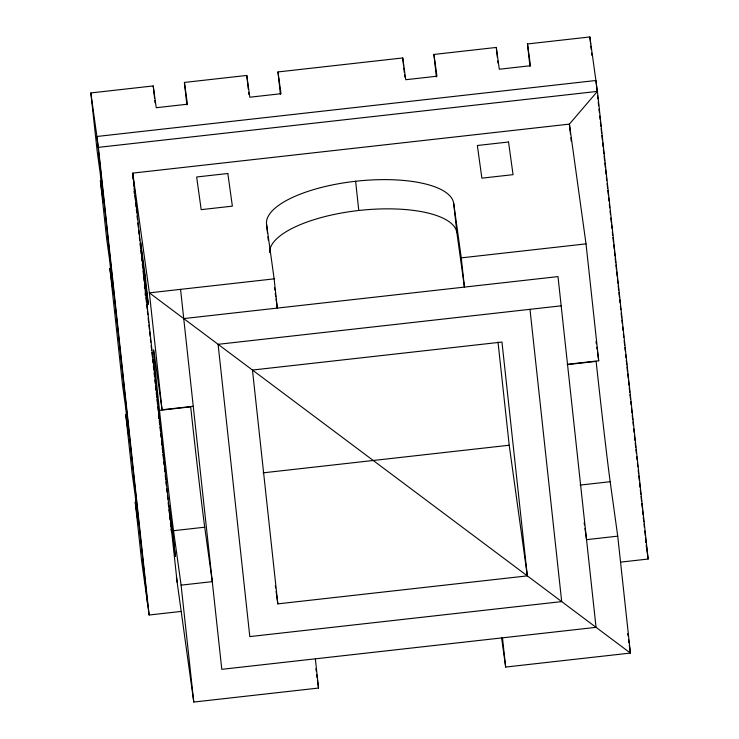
<?xml version="1.0" encoding="UTF-8"?>
<svg xmlns="http://www.w3.org/2000/svg" width="739" height="739" viewBox="0 0 739 739"><rect width="100%" height="100%" fill="white"/><g stroke="black" fill="none" stroke-linecap="round" stroke-linejoin="round"><path stroke-width="1.11" d="M181.258 611.412L149.139 615.014L141.583 560.587L135.246 502.123L138.267 523.905L135.089 494.677L132.069 472.895L125.732 414.44L128.752 436.213L125.584 406.986L122.554 385.213L109.871 268.303L112.891 290.076L109.723 260.849L106.702 239.076L100.365 180.621L103.386 202.394L100.208 173.166L97.188 151.393L90.851 92.938L153.222 85.936L156.243 107.709L187.438 104.208L184.417 82.435L246.789 75.443L249.81 97.215L280.996 93.714L277.975 71.942L402.737 57.947L405.757 79.72L436.943 76.219L433.922 54.446L496.294 47.444L499.315 69.226L530.51 65.725L527.489 43.952L589.861 36.95L597.417 91.387L648.149 559.035L620.621 562.12M90.851 92.938L98.398 147.366L597.417 91.387L569.399 124.115L132.761 173.102L177.157 582.295M276.044 299.018L277.301 308.089L274.132 278.862L149.38 292.856L132.761 173.102M267.555 233.422L266.576 224.425A94.158 32.959 -6.2 0 1 355.616 181.267A94.158 32.959 -6.2 0 1 453.709 203.428L461.265 257.865L586.018 243.87L598.701 360.78L567.515 364.281M183.743 318.583L558 276.598L596.05 627.337L221.792 669.322L180.565 289.355M561.169 305.826L218.097 344.319L249.81 636.593L561.695 601.601L529.983 309.327M315.359 658.828L318.527 688.055L193.775 702.05L181.092 585.14L173.536 530.704A94.158 0.924 83.6 0 1 159.495 410.357A94.158 0.924 83.6 0 1 154.506 355.33L162.063 409.766L193.248 406.274M159.495 410.357L190.68 406.856A94.158 0.924 83.6 0 0 204.721 527.203L212.278 581.639L181.092 585.14M567.164 364.623L596.124 361.371A94.158 0.924 83.6 0 0 610.174 481.717L617.73 536.154L630.413 653.064L505.661 667.058L501.569 637.572M263.13 472.84L509.208 445.229L527.332 575.875L277.827 603.865L276.09 591.376M173.536 530.704L204.721 527.203M580.097 485.089L610.174 481.717M617.73 536.154L586.535 539.655L584.965 528.311M645.553 540.329L645.868 542.565M646.329 545.918L648.149 559.035M586.018 243.87L569.399 124.115L570.517 134.424M596.022 341.501L596.336 343.774M596.807 347.173L597.13 349.445M597.445 351.709L598.701 360.78M627.716 633.674L628.039 635.956M628.51 639.374L628.981 642.801M629.305 645.082L630.413 653.064L149.38 292.856L162.063 409.766M584.179 522.639L584.494 524.912M453.709 203.428L456.878 232.656L464.434 287.092L461.265 257.865M266.576 224.425L274.132 278.862M274.474 287.674L274.788 289.947M275.259 293.346L275.73 296.745M315.849 668.777L316.163 671.04M316.634 674.448L317.114 677.848M317.428 680.111L318.527 688.055M275.305 585.694L275.619 587.967M176.399 576.845L193.775 702.05M597.149 91.959L595.902 80.496L96.892 136.484L147.624 604.132M597.518 95.396L597.897 98.841M598.267 102.278L598.636 105.714M599.015 109.15L599.384 112.596M599.763 116.032L600.133 119.469M600.382 121.759L600.881 126.351M601.13 128.641L601.629 133.223M601.869 135.514L602.368 140.105M602.618 142.396L603.116 146.978M603.366 149.269L603.865 153.851M604.114 156.151L604.613 160.732M604.862 163.023L605.352 167.605M605.601 169.905L606.1 174.487M606.349 176.778L606.719 180.214M607.098 183.66L607.597 188.242M607.846 190.533L608.336 195.114M608.585 197.415L608.964 200.851M609.333 204.287L609.712 207.724M610.081 211.169L610.451 214.606M610.83 218.042L611.329 222.624M611.578 224.924L611.947 228.36M612.317 231.797L612.696 235.233M612.945 237.524L613.435 242.115M613.684 244.406L614.183 248.988M614.432 251.278L614.931 255.87M615.181 258.16L615.679 262.742M615.929 265.033L616.428 269.624M616.668 271.915L617.167 276.497M617.416 278.788L617.915 283.379M618.164 285.67L618.663 290.251M618.913 292.542L619.411 297.133M619.661 299.424L620.03 302.861M620.4 306.297L620.778 309.733M621.148 313.179L621.647 317.761M621.896 320.052L622.266 323.488M622.644 326.934L623.014 330.37M623.383 333.806L623.762 337.243M624.132 340.688L624.631 345.27M624.88 347.561L625.249 350.997M625.628 354.443L625.998 357.879M626.247 360.17L626.746 364.752M626.995 367.052L627.494 371.634M627.744 373.925L628.233 378.507M628.483 380.807L628.981 385.388M629.231 387.679L629.73 392.261M629.979 394.552L630.478 399.143M630.727 401.434L631.097 404.87M631.466 408.307L631.965 412.898M632.214 415.189L632.713 419.77M632.963 422.061L633.332 425.507M633.711 428.943L634.08 432.38M634.45 435.816L634.949 440.407M635.198 442.698L635.697 447.28M635.946 449.571L636.316 453.016M636.695 456.453L637.064 459.889M637.443 463.325L637.812 466.771M638.182 470.207L638.561 473.644M638.81 475.934L639.3 480.526M639.549 482.816L640.048 487.398M640.297 489.689L640.796 494.28M641.046 496.571L641.544 501.153M641.794 503.444L642.293 508.026M642.533 510.326L643.032 514.907M643.281 517.198L643.78 521.78M644.029 524.08L644.399 527.517M644.777 530.953L645.276 535.535M645.526 537.835L646.015 542.417M646.265 544.708L646.643 548.144M589.861 36.95L590.609 43.823M590.858 46.123L591.228 49.559M591.606 52.996L591.856 55.286M570.887 137.87L571.265 141.306M527.489 43.952L529.928 66.427M496.294 47.444L497.393 57.568M497.763 60.94L498.003 63.184M527.332 575.875L501.966 342.055L252.461 370.045L277.827 603.865M498.012 342.074L509.208 445.229M502.483 637.831L505.661 667.058M433.922 54.446L436.361 76.93M402.737 57.947L403.586 65.817M403.827 68.062L404.316 72.561M404.566 74.805L404.806 77.059M355.616 181.267L358.784 210.495M277.975 71.942L280.414 94.426M267.924 236.794L268.285 240.166M246.789 75.443L248.258 88.929M248.618 92.301L248.867 94.546M184.417 82.435L186.856 104.92M153.222 85.936L154.571 98.305M154.811 100.55L155.051 102.795M132.863 177.111L133.112 179.401M133.491 182.847L133.861 186.283M134.11 188.574L134.609 193.156M134.858 195.456L135.357 200.038M135.607 202.329L136.096 206.911M136.345 209.202L136.724 212.647M137.094 216.084L137.472 219.52M137.842 222.956L138.341 227.547M138.59 229.838L139.089 234.42M139.329 236.711L139.708 240.157M140.077 243.593L140.456 247.029M140.826 250.466L141.195 253.911M141.574 257.348L141.943 260.784M142.322 264.22L142.692 267.666M143.061 271.102L143.44 274.538M143.689 276.829L144.179 281.42M144.428 283.711L144.927 288.293M145.177 290.584L145.675 295.175M145.925 297.466L146.424 302.048M146.673 304.339L147.172 308.93M147.412 311.221L147.791 314.657M148.16 318.093L148.659 322.675M148.908 324.975L149.407 329.557M149.657 331.848L150.156 336.43M150.405 338.73L150.774 342.166M151.144 345.603L151.643 350.184M151.892 352.485L152.391 357.066M152.64 359.357L153.01 362.794M153.389 366.239L153.758 369.676M154.128 373.112L154.506 376.548M154.876 379.994L155.255 383.43M155.495 385.721L155.994 390.303M156.243 392.594L156.742 397.185M156.991 399.476L157.49 404.057M157.74 406.348L158.238 410.939M158.488 413.23L158.977 417.812M159.227 420.103L159.726 424.694M159.975 426.985L160.474 431.567M160.723 433.858L161.093 437.303M161.471 440.74L161.97 445.321M162.21 447.612L162.709 452.203M162.959 454.494L163.458 459.076M163.707 461.367L164.076 464.813M164.455 468.249L164.825 471.685M165.203 475.122L165.693 479.713M165.942 482.004L166.321 485.44M166.691 488.876L167.06 492.313M167.439 495.758L167.808 499.194M168.187 502.631L168.557 506.067M168.926 509.513L169.305 512.949M169.674 516.385L170.053 519.822M170.423 523.267L170.792 526.704M171.042 528.995L171.291 531.286M134.092 191.438L134.341 193.738M144.41 286.575L144.659 288.866M145.158 293.457L145.407 295.748M158.469 416.094L158.719 418.385M98.398 147.366L149.139 615.014M269.652 252.59A94.158 32.959 -6.2 0 1 360.299 210.329A94.158 32.959 -6.2 0 1 456.878 232.656M227.834 173.489L196.648 176.99L201.184 209.645L232.369 206.153L227.834 173.489M508.534 141.999L477.348 145.5L481.874 178.154L513.06 174.663L508.534 141.999M145.149 275.102L140.613 242.438L143.782 271.675L148.317 304.329L145.149 275.102M172.178 527.267L169.157 505.494L175.346 556.495L172.178 527.267"/></g></svg>
